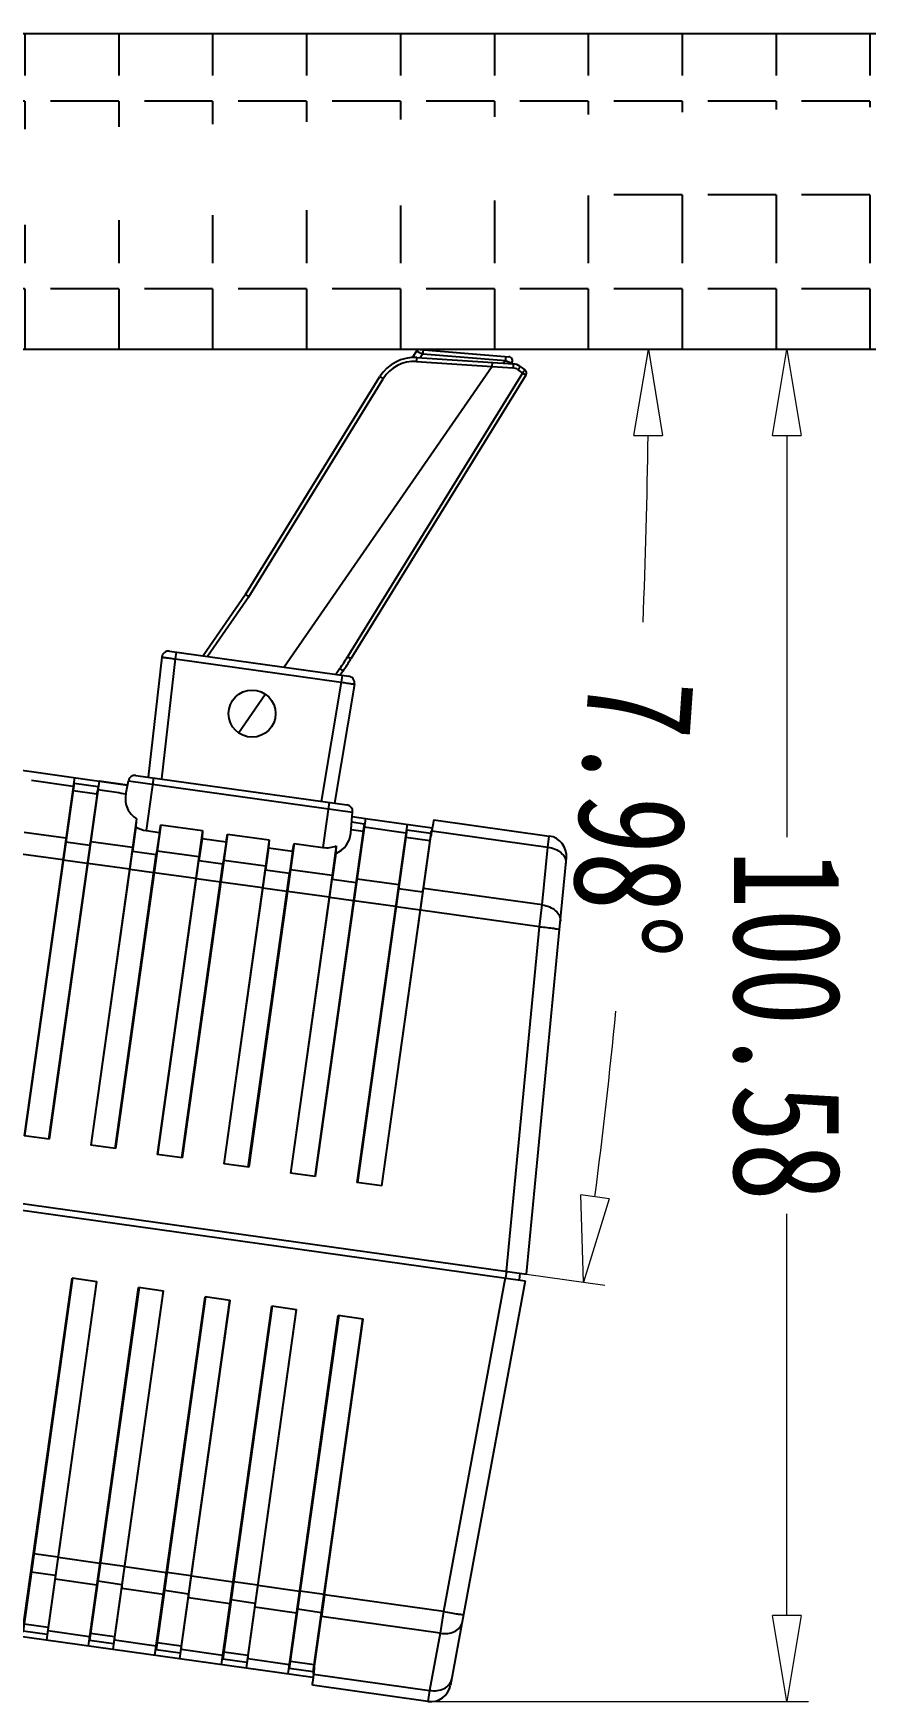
# Model space of a CAD drawing. Header units: millimetres. Extents: x 14343 to 15285, y -9166 to -7819.
# Drawn here: x 14535.6 to 14597.6, y -8661.2 to -8537.1 of the extents above; entities that cross this region are included whole.
import ezdxf

# ---------------------------------------------------------------- set-up
doc = ezdxf.new("R2010")
doc.units = ezdxf.units.MM
doc.layers.add('dim', color=3, linetype='Continuous', lineweight=9)
doc.styles.add('FFS', font='simfang0.ttf', dxfattribs={"width": 0.8})
doc.dimstyles.new('YanXiu', dxfattribs={"dimtxt": 2.5, "dimasz": 2.2, "dimexe": 1, "dimexo": 0, "dimgap": 0.66, "dimtad": 0, "dimzin": 9, "dimdsep": 46, "dimtxsty": 'FFS', "dimblk": 'CLOSEDBLANK', "dimcen": 0, "dimclrd": 256, "dimclre": 131, "dimclrt": 42, "dimazin": 0, "dimtfac": 1, "dimtofl": 0, "dimtmove": 0, "dimatfit": 3, "dimldrblk": 'CLOSEDBLANK', "dimfxl": 1, "dimlwd": 5, "dimlwe": 5, "dimarcsym": 0})

# ---------------------------------------------------------------- blocks, each defined once
blk = doc.blocks.new('_ClosedBlank')
at = {"color": 0, "linetype": 'ByBlock', "lineweight": -2}
for p, q in [((-1, 0.1666666666666667), (0, 0)), ((-1, 0.1666666666666667), (-1, -0.1666666666666667)), ((0, 0), (-1, -0.1666666666666667))]:
    blk.add_line(p, q, dxfattribs=at)
blk = doc.blocks.new('*D127')
at = {"layer": 'Defpoints', "color": 0}
for p in [(222.2473896429074, 161.7386853075277), (248.755431258558, 161.7386853075277), (237.8196693389564, 61.15559137630589)]:
    blk.add_point(p, dxfattribs=at)
at = {"layer": 'dim', "color": 131, "lineweight": 5}
for p, q in [((248.755431258558, 161.7386853075277), (220.6481896429074, 161.7386853075277)), ((237.8196693389564, 61.15559137630589), (220.6481896429073, 61.15559137630589))]:
    blk.add_line(p, q, dxfattribs=at)
at = {"layer": 'dim', "lineweight": 5}
for p, q in [((222.2473896429074, 155.3386853075277), (222.2473896429074, 125.4657978013763)), ((222.2473896429074, 67.5555913763059), (222.2473896429074, 97.42847888245736))]:
    blk.add_line(p, q, dxfattribs=at)
at = {"layer": 'dim', "lineweight": 5, "xscale": 6.4, "yscale": 6.4, "zscale": 6.4}
for p, rotation in [((222.2473896429074, 161.7386853075277), 90), ((222.2473896429073, 61.15559137630589), 270)]:
    blk.add_blockref('_ClosedBlank', p, dxfattribs=dict(at, rotation=rotation))
at = {"layer": 'dim', "color": 42, "insert": (222.2473896429073, 111.4471383419168), "char_height": 8, "attachment_point": 5, "rotation": 90, "style": 'FFS'}
blk.add_mtext('100.58', dxfattribs=at)
blk = doc.blocks.new('*D125')
at = {"layer": 'Defpoints', "color": 0}
for p in [(241.6241978880189, 129.9352850218474), (234.6919516254111, 107.4887693115578), (449.5903830135558, 100.7793963485256), (5.525407547678696, 61.15559137630589), (456.6476916886585, 61.15559137630589)]:
    blk.add_point(p, dxfattribs=at)
at = {"layer": 'dim', "color": 131, "lineweight": 5}
blk.add_line((241.6241978880189, 129.9352850218474), (235.7948376676501, 130.7525341218355), dxfattribs=at)
at = {"layer": 'dim', "lineweight": 5}
for start, end in [(172.7532680056997, 174.3465026291055), (177.67291063007, 179.2661452534759)]:
    blk.add_arc((732.2232210162234, 61.1555913763059), 499.6840275606302, start, end, dxfattribs=at)
at = {"layer": 'dim', "lineweight": 5, "xscale": 6.4, "yscale": 6.4, "zscale": 6.4}
for p, rotation in [((237.3785496831394, 130.5305050877098), 82.3863406324376), ((232.5391934555932, 61.15559137630593), 269.6330726267379)]:
    blk.add_blockref('_ClosedBlank', p, dxfattribs=dict(at, rotation=rotation))
at = {"layer": 'dim', "color": 42, "insert": (233.7505007055506, 95.9273400422913), "char_height": 8, "attachment_point": 5, "rotation": 86.0097066295878, "style": 'FFS'}
blk.add_mtext('7.98°', dxfattribs=at)
blk = doc.blocks.new('u9')
h = blk.add_hatch()
h.set_pattern_fill('ANGLE', style=0)
h.set_pattern_definition([(0, (-14912.19285506293, 8458.280552477207), (0, 6.985), [5.08, -1.905]), (90, (-14912.19285506293, 8458.280552477207), (-6.985, 4.276937690724653e-16), [5.08, -1.905])])
edge = h.paths.add_edge_path()
edge.add_line((5.525407547675059, 67.75873201770446), (456.647691688655, 67.75873201770446))
edge.add_line((456.6485919315819, 44.25383608333868), (5.525407547669602, 44.25383608333868))
edge.add_arc((466.8265104278162, 50.13006006693286), 11.75244796718289, 149.9999999999897, 210.0000000000103)
edge.add_arc((446.4706734353476, 61.8825080341212), 11.75244796718289, 329.9999999999897, 390.0000000000103)
edge.add_arc((-4.652510948564668, 61.88250803411938), 11.75244796718289, 329.9999999999897, 390.0000000000103)
edge.add_arc((15.70332604390387, 50.13006006693104), 11.75244796718289, 149.9999999999897, 210.0000000000103)
h.paths.add_polyline_path([(451.0527773703434, 89.99070179118826), (451.0527773703434, 110.1463774668646), (463.0527773703434, 110.1463774668646), (463.0527773703434, 89.99070179118826)], flags=9)
at = {"color": 7, "linetype": 'Continuous'}
for p, q in [((248.8300419920943, 167.5049816142455), (248.9636876062232, 168.3272986998236)), ((248.9636876062232, 168.3272986998236), (257.5374333439631, 167.1252995570685)), ((246.3077080106086, 161.8562563391752), (247.2804563629306, 167.1146794939814)), ((248.0443443658423, 163.257705758544), (248.8300419920943, 167.5049816142455)), ((257.4666993886731, 166.2941625505009), (248.8300419920943, 167.5049816142455)), ((257.48523712928, 166.1228376767867), (257.4940834375502, 166.2927367169723)), ((442.5663019404983, 140.579247895741), (257.5061156151551, 166.5238224288987)), ((257.5374333439631, 167.1252995570685), (257.5307806565233, 166.9975304143154)), ((257.4852371292818, 166.1228376767867), (253.8060416538374, 139.8794857442808)), ((255.5886089549149, 139.6295781270783), (259.2678044303593, 165.8729300595878)), ((259.3579959965737, 166.2641974412873), (255.6232325097681, 139.6247240662597)), ((257.4136281687988, 165.8652124306864), (256.8745133016218, 162.0197572800316)), ((257.4081445062875, 165.5729433180641), (257.4136281687952, 165.8652124306864)), ((259.1907118073632, 165.3230357008651), (257.4081445062875, 165.5729433180641)), ((257.48523712928, 166.1228376767867), (259.2678044303557, 165.8729300595878)), ((262.4576914514782, 165.8296346033458), (258.7229939353074, 139.1901519795429)), ((258.7576174901606, 139.1852979187242), (262.436812965605, 165.4286498512338)), ((259.2654848489783, 165.6043242108026), (259.1907118073632, 165.3230357008651)), ((259.2654848489783, 165.6043242108026), (262.3651803038829, 165.1697613728575)), ((260.5401847912381, 138.9353903015253), (264.2193802666789, 165.1787422340312)), ((264.3095718328968, 165.5700096157307), (260.5748083460912, 138.9305362407067)), ((262.3597203426089, 164.8787554925111), (262.3651803038829, 165.1697613728575)), ((262.4368129656013, 165.4286498512338), (264.2193802666789, 165.1787422340312)), ((267.4092672877996, 165.1354467777892), (263.6745697716306, 138.4959641539863)), ((264.1422876436864, 164.6288478753122), (262.3597203426089, 164.8787554925111)), ((263.7091933264837, 138.4911100931677), (267.3883888019263, 164.7344620256772)), ((264.2170606853015, 164.910136385246), (264.1422876436864, 164.6288478753122)), ((264.2170606853015, 164.910136385246), (267.3167561402042, 164.4755735473009)), ((265.4917606275594, 138.2412024759687), (269.170956103002, 164.4845544084783)), ((269.2611476692182, 164.8758217901777), (265.5263841824108, 138.2363484151501)), ((267.311296178932, 164.1845676669545), (267.3167561402042, 164.4755735473009)), ((269.0938634800095, 163.9346600497556), (267.311296178932, 164.1845676669545)), ((267.3883888019245, 164.7344620256772), (269.170956103002, 164.4845544084783)), ((272.3608431241209, 164.4412589522326), (268.6261456079537, 137.8017763284333)), ((268.6607691628069, 137.7969222676147), (272.3399646382477, 164.0402742001206)), ((269.1686365216228, 164.2159485596894), (269.0938634800095, 163.9346600497556)), ((269.1686365216228, 164.2159485596894), (272.2683319765256, 163.7813857217479)), ((274.2127235055395, 164.1816339646211), (270.4779600187339, 137.5421605895972)), ((272.3399646382477, 164.0402742001206), (274.1225319393216, 163.7903665829217)), ((247.791766920529, 161.6481982054174), (248.0443443658423, 163.257705758544)), ((248.0443443658423, 163.257705758544), (256.8745133016218, 162.0197572800316)), ((270.4433364638808, 137.5470146504122), (274.1225319393252, 163.7903665829217)), ((272.2628720152552, 163.490379841398), (272.2683319765256, 163.7813857217479)), ((274.0454393163291, 163.240472224199), (272.2628720152552, 163.490379841398)), ((277.3124189604441, 163.7470711266797), (273.5777214442769, 137.1075885028768)), ((273.6123449991264, 137.1027344420581), (277.2915404745709, 163.3460863745677)), ((274.1202123579442, 163.5217607341365), (274.0454393163291, 163.240472224199)), ((274.1202123579442, 163.5217607341365), (277.2199078128488, 163.0871978961914)), ((275.3949123002039, 136.8528268248592), (279.0741077756484, 163.0961787573651)), ((279.1642993418627, 163.4874461390646), (275.4295358550571, 136.8479727640406)), ((277.2144478515766, 162.796192015845), (277.2199078128488, 163.0871978961914)), ((278.9970151526559, 162.5462843986461), (277.2144478515784, 162.796192015845)), ((277.291540474569, 163.3460863745677), (279.0741077756447, 163.0961787573651)), ((241.7152357176074, 137.0305523573697), (246.3077080106086, 161.8562563391752)), ((243.1992946275259, 136.822494223612), (247.791766920529, 161.6481982054174)), ((247.791766920529, 161.6481982054174), (256.6485321423042, 160.4065210517183)), ((256.6485319896001, 160.4065210731278), (256.8745132008098, 162.0197572941652)), ((256.8688026396976, 161.7258690021154), (256.8742863022035, 162.018138114734)), ((256.8688026396976, 161.7258690021154), (258.6513699407715, 161.4759613849164)), ((258.7261429824011, 161.7572498949485), (258.6513699407715, 161.4759613849164)), ((258.7261429824011, 161.7572498949485), (261.8258384373057, 161.322687057007)), ((261.8203784760171, 161.0316811765588), (261.8258384373057, 161.322687057007)), ((256.6485321423042, 160.4065210517183), (253.7714180989879, 139.8843398050994)), ((256.6803321515417, 160.3815269081642), (256.6481286949056, 160.4036432997273)), ((256.6803321515417, 160.3815269081642), (258.4628994526192, 160.1316192909653)), ((258.4999431056876, 160.1440275608911), (258.4628994526192, 160.1316192909653)), ((258.4999595983954, 160.14402524869), (261.5996880386174, 159.7094577863572)), ((261.8203784760171, 161.0316811765588), (263.6029457770946, 160.7817735593599)), ((263.6777188187243, 161.0630620693955), (263.6029457770946, 160.7817735593599)), ((263.6777188187243, 161.0630620693955), (266.7774142736271, 160.6284992314504)), ((266.7719543123403, 160.3374933510058), (266.7774142736271, 160.6284992314504)), ((266.7719543123403, 160.3374933510058), (268.5545216134178, 160.0875857338033)), ((268.6292946550457, 160.3688742438389), (268.5545216134178, 160.0875857338033)), ((268.6292946550457, 160.3688742438389), (271.7289901099484, 159.9343114058938)), ((261.6319079878649, 159.6873390826113), (261.599704531227, 159.7094554741707)), ((261.6319079878649, 159.6873390826113), (263.4144752889424, 159.4374314654124)), ((263.451518942009, 159.4498397353345), (263.4144752889424, 159.4374314654124)), ((263.4515354347186, 159.4498374231334), (266.5512638749406, 159.0152699608043)), ((266.5834838241881, 158.9931512570547), (266.5512803675501, 159.0152676486177)), ((266.5834838241881, 158.9931512570547), (268.3660511252619, 158.7432436398558)), ((271.7235301486635, 159.6433055254493), (271.7289901099484, 159.9343114058938)), ((271.7235301486635, 159.6433055254493), (273.5060974497392, 159.3933979082503)), ((273.580870491367, 159.6746864182824), (273.5060974497392, 159.3933979082503)), ((273.580870491367, 159.6746864182824), (276.6805659462716, 159.2401235803409)), ((276.6751059849867, 158.9491176998927), (276.6805659462716, 159.2401235803409)), ((276.6751059849867, 158.9491176998927), (278.4576732860605, 158.6992100826938)), ((268.4030947783303, 158.755651909778), (268.3660511252619, 158.7432436398558)), ((268.40311127104, 158.7556495975805), (271.5028397112637, 158.3210821352477)), ((271.5350596605094, 158.2989634315018), (271.5028562038733, 158.3210798230612)), ((271.5350596605094, 158.2989634315018), (273.3176269615851, 158.0490558142992)), ((273.3546706146535, 158.061464084225), (273.3176269615851, 158.0490558142992)), ((273.3546871073613, 158.0614617720239), (276.4544155475851, 157.6268943096911)), ((276.4866354968308, 157.6047756059452), (276.4544320401965, 157.6268919975046)), ((276.4866354968308, 157.6047756059452), (278.2692027979083, 157.3548679887463)), ((278.3062464509767, 157.3672762586684), (278.2692027979083, 157.3548679887463)), ((253.7714180989879, 139.8843398050994), (255.6232325097681, 139.6247240662597)), ((258.7229939353074, 139.1901519795429), (260.5748083460912, 138.9305362407067)), ((263.6745697716306, 138.4959641539863), (265.5263841824108, 138.2363484151501)), ((268.6261456079537, 137.8017763284333), (270.4779600187339, 137.5421605895972)), ((241.6241978880153, 136.538425663246), (239.1651042728608, 110.9087421732875)), ((449.5903830135521, 107.3825369899241), (241.6241978880153, 136.538425663246)), ((449.6381827491714, 107.8807254630483), (241.7152357176074, 137.0305523573697)), ((242.1193554716465, 136.4690068806885), (242.1628241448907, 136.9678025485518)), ((243.1082567980357, 136.3303675294737), (243.1776755805895, 136.825525113105)), ((273.5777214442769, 137.1075885028768), (275.4295358550571, 136.8479727640406)), ((243.1082567980357, 136.3303675294737), (240.6491631827794, 110.7006840395297)), ((248.7384705272834, 103.7329821391286), (252.4176660027279, 129.9763340716345)), ((252.3830424478747, 129.9811881324531), (248.7404655251212, 104.0003669379366)), ((250.5001593424877, 103.082089769814), (254.2348568586567, 129.721572393617)), ((250.5210378283609, 103.483074521926), (254.2002333038054, 129.7264264544356)), ((252.3830424478747, 129.9811881324531), (254.2348568586567, 129.721572393617)), ((253.5998547973923, 102.6475269318726), (257.3346182841979, 129.2870003068965)), ((253.6900463636066, 103.038794313572), (257.369241839051, 129.2821462460815)), ((257.3346182841979, 129.2870003068965), (259.1864326949781, 129.0273845680604)), ((256.0835881929834, 106.8948494905999), (259.1864326949781, 129.0273845680604)), ((259.1518091401249, 129.032238628879), (256.0890481542538, 107.1858553709462)), ((259.1832836478879, 106.4602866526548), (262.286194120521, 128.5928124813436)), ((262.3208176753724, 128.587958420525), (259.2580566894994, 106.7415751625922)), ((261.0351640293065, 106.2006616650433), (264.1380085313012, 128.3331967425074)), ((264.1033849764481, 128.338050803326), (261.0406239905769, 106.4916675453896)), ((262.286194120521, 128.5928124813436), (264.1380085313012, 128.3331967425074)), ((264.1348594842093, 105.7660988270982), (267.2377699568424, 127.898624655787)), ((267.2723935116937, 127.8937705949684), (264.2096325258226, 106.0473873370356)), ((267.2377699568424, 127.898624655787), (269.0895843676244, 127.6390089169508)), ((265.9867398656261, 105.5064738394867), (269.0895843676244, 127.6390089169508)), ((269.0549608127712, 127.6438629777695), (265.9921998269001, 105.7974797198367)), ((269.0864353205307, 105.0719110015452), (272.1893457931637, 127.2044368302304)), ((272.2239693480169, 127.1995827694154), (269.1612083621458, 105.353199511479)), ((270.9383157019493, 104.8122860139338), (274.0411602039458, 126.9448210913943)), ((274.0065366490944, 126.9496751522129), (270.9437756632233, 105.1032918942801)), ((272.1893457931637, 127.2044368302304), (274.0411602039458, 126.9448210913943)), ((273.4061581426813, 99.87077562964987), (277.1409216294869, 126.5102490046775)), ((273.4963497088957, 100.2620430113493), (277.1755451843401, 126.5053949438588)), ((275.2580385240999, 99.61115064203841), (278.9927360402671, 126.2506332658413)), ((275.2789170099732, 100.0121353941504), (278.9581124854158, 126.2554873266599)), ((277.1409216294869, 126.5102490046775), (278.9927360402671, 126.2506332658413)), ((239.1651042728608, 110.9087421732875), (238.6543592974431, 105.5855483008963)), ((240.6491631827794, 110.7006840395297), (240.4494114565005, 109.0837705670019)), ((240.6491631827794, 110.7006840395297), (249.5059284045565, 109.4590068858342)), ((249.5433755050235, 109.4742929077474), (249.5063318519442, 109.4618846377271)), ((249.5433755050235, 109.4742929077474), (251.325942806101, 109.2243852905485)), ((251.3581462627244, 109.2022688988909), (251.325942806101, 109.2243852905485)), ((251.3581627554322, 109.2022665866898), (254.4578911956542, 108.767699124357)), ((240.4494114565005, 109.0837705670019), (240.036878128838, 104.7841788181249)), ((240.4494114565005, 109.0837705670019), (249.27958039228, 107.8458220884895)), ((249.3549050168567, 108.1299508137017), (249.2798073916983, 107.8474412537907)), ((249.3549050168567, 108.1299508137017), (251.1374723179324, 107.8800431965028)), ((254.4949513413467, 108.7801050821945), (254.4579076882637, 108.7676968121705)), ((254.4949513413467, 108.7801050821945), (256.2775186424205, 108.5301974649919)), ((256.3097220990476, 108.5080810733343), (256.2775186424205, 108.5301974649919)), ((256.3097385917554, 108.5080787611332), (259.4094670319773, 108.0735112988004)), ((259.446527177668, 108.0859172566379), (259.4094835245869, 108.0735089866139)), ((259.446527177668, 108.0859172566379), (261.2290944787437, 107.836009639439)), ((251.1320123566602, 107.5890373161528), (251.1374723179324, 107.8800431965028)), ((251.1320123566602, 107.5890373161528), (254.2317078115648, 107.1544744782113)), ((254.3064808531799, 107.4357629881451), (254.2317078115648, 107.1544744782113)), ((254.3064808531799, 107.4357629881451), (256.0890481542538, 107.1858553709462)), ((255.7740122890336, 104.6866739665165), (256.0835881929834, 106.8948494905999)), ((255.8181272707461, 105.2534024368142), (256.0890481542538, 107.1858553709462)), ((256.0835881929834, 106.8948494905999), (256.0890481542538, 107.1858553709462)), ((256.0835881929834, 106.8948494905999), (259.1832836478879, 106.4602866526548)), ((259.0247748248512, 105.0775977755948), (259.2580566894994, 106.7415751625922)), ((259.2580566894994, 106.7415751625922), (259.1832836478879, 106.4602866526548)), ((259.2580566894994, 106.7415751625922), (261.0406239905769, 106.4916675453896)), ((261.2612979353671, 107.8138932477777), (261.2290944787437, 107.836009639439)), ((261.2613144280785, 107.8138909355766), (264.3610428683005, 107.3793234732475)), ((264.3981030139894, 107.3917294310813), (264.3610593609101, 107.3793211610609)), ((264.3981030139894, 107.3917294310813), (266.1806703150669, 107.1418218138824)), ((266.2128737716903, 107.1197054222248), (266.1806703150669, 107.1418218138824)), ((266.2128902643981, 107.1197031100237), (269.3126187046237, 106.6851356476909)), ((258.909177984051, 104.5051169828839), (259.1832836478879, 106.4602866526548)), ((260.7610583654696, 104.2454919952725), (261.0351640293065, 106.2006616650433)), ((260.8073421259269, 104.8276901583959), (261.0406239905769, 106.4916675453896)), ((261.0351640293065, 106.2006616650433), (261.0406239905769, 106.4916675453896)), ((261.0351640293065, 106.2006616650433), (264.1348594842093, 105.7660988270982)), ((263.8607538203742, 103.8109291573273), (264.1348594842093, 105.7660988270982)), ((263.9763506611725, 104.3834099500382), (264.2096325258226, 106.0473873370356)), ((264.2096325258226, 106.0473873370356), (264.1348594842093, 105.7660988270982)), ((264.2096325258226, 106.0473873370356), (265.9921998269001, 105.7974797198367)), ((265.7126342017928, 103.5513041697159), (265.9867398656261, 105.5064738394867)), ((265.7589179622501, 104.1335023328393), (265.9921998269001, 105.7974797198367)), ((265.9867398656261, 105.5064738394867), (265.9921998269001, 105.7974797198367)), ((265.9867398656261, 105.5064738394867), (269.0864353205307, 105.0719110015452)), ((269.3496788503126, 106.6975416055284), (269.3126351972332, 106.6851333355044)), ((269.3496788503126, 106.6975416055284), (271.1322461513901, 106.4476339883258)), ((271.1644496080135, 106.4255175966682), (271.1322461513901, 106.4476339883258)), ((271.1644661007213, 106.4255152844671), (274.2641945409432, 105.990947822138)), ((274.3012546866357, 106.0033537799718), (274.2642110335546, 105.9909455099478)), ((274.3012546866357, 106.0033537799718), (276.0838219877114, 105.7534461627729)), ((276.1160254443366, 105.7313297711116), (276.0838219877114, 105.7534461627729)), ((276.1160419370444, 105.7313274589105), (279.2157703772664, 105.2967599965814)), ((240.036878128838, 104.7841788181249), (239.9392458740058, 103.9568128276333)), ((248.6735355254186, 103.5733597543804), (240.036878128838, 104.7841788181249)), ((248.8155631502759, 104.2828764978476), (248.7404655251212, 104.0003669379366)), ((250.5981304513534, 104.0329688806487), (248.8155631502759, 104.2828764978476)), ((256.2963237538152, 101.4616709305446), (256.7651411562401, 104.8057009409204)), ((258.909177984051, 104.5051169828839), (256.7651411562401, 104.8057009409204)), ((259.0247748248512, 105.0775977755948), (258.909177984051, 104.5051169828839)), ((260.8073421259269, 104.8276901583959), (259.0247748248512, 105.0775977755948)), ((260.7610583654696, 104.2454919952725), (260.8073421259269, 104.8276901583959)), ((263.8607538203742, 103.8109291573273), (260.7610583654696, 104.2454919952725)), ((263.9763506611725, 104.3834099500382), (263.8607538203742, 103.8109291573273)), ((265.7589179622501, 104.1335023328393), (263.9763506611725, 104.3834099500382)), ((268.8123296566955, 103.1167413317744), (269.0864353205307, 105.0719110015452)), ((268.9279264974957, 103.6892221244852), (269.1612083621458, 105.353199511479)), ((269.1612083621458, 105.353199511479), (269.0864353205307, 105.0719110015452)), ((269.1612083621458, 105.353199511479), (270.9437756632233, 105.1032918942801)), ((270.6381819593971, 102.6714605304333), (270.9383157019493, 104.8122860139338)), ((270.687113376227, 103.272544175019), (270.9437756632233, 105.1032918942801)), ((270.9383157019493, 104.8122860139338), (270.9437756632233, 105.1032918942801)), ((270.9383157019493, 104.8122860139338), (274.0380111568538, 104.3777231759886)), ((274.1127841984689, 104.6590116859261), (274.0380111568538, 104.3777231759886)), ((274.1127841984689, 104.6590116859261), (275.8953514995428, 104.4091040687235)), ((275.8898915382724, 104.1180981883772), (275.8953514995428, 104.4091040687235)), ((248.5129916117457, 102.7548136848782), (239.9392458740058, 103.9568128276333)), ((253.5998547973923, 102.6475269318726), (248.6482789610691, 103.3417147574255)), ((248.7384705272834, 103.7329821391286), (248.700255955684, 103.56720039231)), ((250.5210378283609, 103.483074521926), (248.7384705272834, 103.7329821391286)), ((250.5926704900685, 103.7419630002041), (250.5981304513534, 104.0329688806487)), ((250.5926704900685, 103.7419630002041), (253.6923659449712, 103.307400162259)), ((254.6180812684634, 102.9086881506155), (253.6900463636066, 103.038794313572)), ((254.6180812684634, 102.9086881506155), (253.6900463636066, 103.038794313572)), ((253.7671389865991, 103.5886886722947), (253.6923659449712, 103.307400162259)), ((254.6663551492693, 103.4626227625085), (253.7671389865991, 103.5886886722947)), ((254.6909292287983, 103.7446061655355), (254.5549501513833, 102.1842692673818)), ((265.7126342017928, 103.5513041697159), (265.7589179622501, 104.1335023328393)), ((268.8123296566955, 103.1167413317744), (265.7126342017928, 103.5513041697159)), ((268.9279264974957, 103.6892221244852), (268.8123296566955, 103.1167413317744)), ((269.9182416647618, 103.5503845593739), (268.9279264974957, 103.6892221244852)), ((269.3684839617054, 99.62901507107745), (269.9182416647618, 103.5503845593739)), ((275.8898915382724, 104.1180981883772), (278.989586993177, 103.6835353504321)), ((248.5129916117457, 102.7548136848782), (248.5417301087964, 102.8794865001837)), ((254.5833063298869, 102.5096516163248), (253.5998547973923, 102.6475269318726)), ((271.2414289325188, 99.84490281028775), (254.5549501513833, 102.1842692673818)), ((254.4182035531139, 92.6501751777796), (255.8989758904227, 101.5173772467533)), ((270.6811642610319, 99.44498341877988), (254.9836434545887, 101.6457025828277)), ((255.4081793640289, 92.51138518884545), (256.8889517014377, 101.3785872578046)), ((271.4341811909017, 100.8383241619886), (271.2414289325188, 99.84490281028775)), ((273.5734423318881, 100.811937370072), (273.4986692902621, 100.5306488600363)), ((275.3560096329657, 100.5620297528731), (273.5734423318881, 100.811937370072)), ((275.3505496716789, 100.2710238724248), (275.3560096329657, 100.5620297528731)), ((267.7610873756621, 90.77956513088066), (268.7758379657862, 99.71210127410086)), ((268.7511623342562, 90.64076124190251), (269.765831825096, 99.57330875486878)), ((271.3036414898106, 100.1655386529164), (273.4061581426813, 99.87077562964987)), ((411.0531027576726, 80.57331632877685), (271.3036414898106, 100.1655386529164)), ((275.2789170099732, 100.0121353941504), (273.4963497088957, 100.2620430113493)), ((275.3505496716789, 100.2710238724248), (278.4502451265816, 99.83646103448336)), ((261.0383362351076, 93.41194124878166), (263.0298394816218, 96.29012032919854)), ((268.18493847432, 90.20203693832809), (254.8419555040909, 92.0726608852674)), ((255.2653150657807, 91.65910013890243), (255.4887300911632, 91.98198610635882)), ((255.3369434095985, 92.00326589079486), (255.4081793658115, 92.51138518859443)), ((267.7610873756621, 90.77956513088066), (255.4081793640289, 92.51138518884545)), ((255.5055575211791, 91.49286722145916), (255.812579192776, 91.93658397356194)), ((241.6648234645163, 69.6735194760222), (254.6922692131793, 90.78274636768401)), ((241.9136623146132, 69.52043288504137), (254.9411087176104, 90.62966083692663)), ((244.1699630360035, 69.03327204537709), (259.6456595896034, 91.39920398912727)), ((254.6922698675135, 90.78274742790381), (254.9411087176104, 90.62966083692663)), ((255.2653143381376, 91.65909908734102), (255.5055575211791, 91.49286722145916)), ((262.2881042350546, 86.1533893440137), (265.3632146925502, 90.5976294448592)), ((267.6899505688107, 90.27143193280062), (267.7611865232411, 90.77955123085121)), ((262.5328173621729, 85.9936175728144), (265.6870637940647, 90.5522273120805)), ((262.2881042350546, 86.1533893440137), (252.2813415797573, 69.93877387624161)), ((262.5328173621729, 85.9936175728144), (252.5302580037769, 69.78581298345307)), ((262.5328173621729, 85.9936175728144), (262.2881042350546, 86.1533893440137)), ((241.6648234645163, 69.6735194760222), (241.9136623146132, 69.52043288504137)), ((242.261717483465, 69.26587606525209), (241.9136623146132, 69.52043288504137)), ((252.530180429856, 69.78568728526443), (252.2813415797573, 69.93877387624161)), ((242.0910756998946, 69.01925953958926), (241.7430205311284, 69.27381635926577)), ((249.7846305623771, 68.36742504053836), (242.6172137295489, 68.82848249133895)), ((244.1699630360035, 69.03327204537709), (242.6300141042393, 69.13233213152489)), ((242.7162815309584, 68.77442097728635), (242.749013025621, 68.82000425589649)), ((249.5396588726762, 67.7597324899507), (242.9354856451882, 68.30044164252831)), ((243.1954243585315, 68.58471271679446), (243.3372085047176, 68.78216748507111)), ((249.3392744857101, 68.08169199326221), (243.1954243585315, 68.58471271679446)), ((244.1670185007806, 69.025355463913), (244.148019887356, 68.73001053116604)), ((249.8103466989796, 68.66233785603981), (244.1670185007806, 69.025355463913)), ((249.3392744857101, 68.08169199326221), (249.5401752827693, 68.38315008213613)), ((249.8137817389834, 67.89236326522587), (250.1350590795682, 68.37445209562065))]:
    blk.add_line(p, q, dxfattribs=at)
at = {"color": 7}
for p, q in [((5.525407547675059, 67.75873201770446), (456.647691688655, 67.75873201770446)), ((456.6485919315819, 44.25383608333868), (5.525407547669602, 44.25383608333868))]:
    blk.add_line(p, q, dxfattribs=at)
at = {"color": 7, "linetype": 'Continuous'}
blk.add_circle((262.034087858372, 94.85103078903921), 1.75, dxfattribs=at)
for centre, radius, start, end in [((248.7554312585544, 166.8418259489263), 1.5, 82.01941325915926, 169.5194132592173), ((244.0254539420257, 167.7394026481816), 13.5187202833, 352.0310367244559, 353.8629762891567), ((227.9436465409326, 169.4921927945252), 29.6957580623, 353.8176462179577, 354.3924714408224), ((241.5874734733206, 168.1575406888296), 15.9868097226, 354.3748270497454, 355.2255886923513), ((240.1475022216709, 105.4422855785306), 1.5, 174.5194132591986, 262.0194132591593), ((232.8940786813055, 106.148381202609), 15.9868097225, 348.8132378259738, 349.6639994685362), ((219.4092345019253, 108.6170421899187), 29.6957580625, 349.6463550775815, 350.2211803003277), ((235.3530528257852, 105.8799890582923), 13.5187202833, 350.1758502291788, 352.0077897938402), ((255.0530622371425, 102.1408601664589), 0.5, 175.0194132591559, 262.0194132591593), ((270.7505830435857, 99.94014100241111), 0.5, 262.0194132594762, 349.0194129508663), ((254.9113742866448, 92.56781846890226), 0.5, 170.5194132591523, 262.0194132591593), ((271.7120519408872, 80.27908053606006), 20, 145.3194095959037, 148.3194168283676), ((271.7055884429265, 80.28355262137848), 19.6999932911, 145.3194127482057, 148.3194137700168), ((268.2543519592818, 90.69719526465633), 0.5, 262.0200262526831, 353.5193972136526), ((241.9201201956148, 69.51596447264092), 0.3, 148.3194141199029, 233.8194125521385), ((249.9772131188747, 71.36123731906991), 3, 266.3194132592106, 328.3222342786626), ((249.9836709866122, 71.35676893236086), 2.7000000248, 266.3194135750243, 328.3194129432424), ((242.6814079150772, 69.82641991747732), 1, 233.8194132592001, 266.3194132592106), ((242.674930851279, 69.83083542620807), 0.6999459742, 233.8181242385447, 266.320702279764), ((242.959965890559, 68.59944117018313), 0.3, 144.3194132591593, 265.3194132591451), ((249.5641391180598, 68.05873201770373), 0.3, 265.3194132591451, 326.3194132591562)]:
    blk.add_arc(centre, radius, start, end, dxfattribs=at)
for centre, major_axis, ratio, start_param, end_param in [((256.5920123970627, 103.570789942838), (1.890717592327515, -0.2650697833463508), 0.9584987643999999, 2.1220755991, 3.1917832578), ((257.8854060313261, 133.5699038751736), (4.216530803522123, 55.0812672712065), 0.0021120749, -2.1226153695, -2.1105762066), ((256.5149388408554, 103.0210315856821), (1.861942259617499, -0.2610356159814756), 0.9584987643999999, 1.5707963268, 2.1097741608), ((269.6641726049547, 101.7381340833708), (1.890717592327515, -0.2650697833463508), 0.9584987643999999, 1.1384284732, 1.5707963268), ((279.7643391114652, 223.3312390034371), (10.05741535074375, 131.3817469387976), 0.0021120749, -2.7346285536, -2.7232166807), ((250.8385702815194, 68.60024845417865), (6.67155230203922, -0.4250988660398671), 0.04487195309999999, 3.1146003831, 3.1415654502)]:
    blk.add_ellipse(centre, major_axis=major_axis, ratio=ratio, start_param=start_param, end_param=end_param, dxfattribs=at)
for points, start_tangent, end_tangent in [([(248.8300419920943, 167.5049816142455), (248.2632793821667, 167.5162829472247), (247.7574189029037, 167.3689741852322), (247.3864512782984, 167.0846080060837), (247.2046302160397, 166.7047831774216)], (-0.9872013721309686, 0.1594786846657974), (-0.1819023634271055, -0.9833165971240562)), ([(257.5307806565233, 166.9975304143154), (257.5188110599684, 166.8269138423966)], (-0.05199759246379385, -0.9986472101688211), (-0.08246342610005801, -0.9965940915718097)), ([(248.0443443658423, 163.257705758544), (247.4775920056836, 163.2690084607311), (246.9717334220677, 163.1217043969518), (246.6007597131447, 162.8373394891496), (246.418932589806, 162.4575073218184)], (-0.987201345776983, 0.1594788478015625), (-0.1819023633874968, -0.9833165971313833)), ([(247.791766920529, 161.6481982054174), (247.2272540812537, 161.7475296172015), (246.7471093136101, 161.8219317511648), (246.4242536274887, 161.8601056718471), (246.3077080106086, 161.8562563391752)], (-0.9833317994374476, 0.1818201644898371), (-0.1819023634074881, -0.9833165971276853)), ([(240.6491631827794, 110.7006840395297), (240.0790985581407, 110.7604150935367), (239.5970046689963, 110.8209143289387), (239.2760983413446, 110.8729928384491), (239.1651042728608, 110.9087421732875)], (-0.9954206288860309, 0.0955916920455907), (0.0955084816184307, 0.9954286161945226)), ([(240.4494114565005, 109.0837705670019), (239.901400301751, 109.2287525076281), (239.4555499857179, 109.5094817178542), (239.17707429652, 109.8848964006938), (239.1067054127143, 110.3000852713485)], (-0.9929974505641288, 0.118135782780412), (0.0955084816386682, 0.9954286161925807)), ([(240.036878128838, 104.7841788181249), (239.4888574959677, 104.9291648936123), (239.0430066493263, 105.2098991423045), (238.7645371594572, 105.5853133741803), (238.6941720850373, 106.0004935223697)], (-0.9929974310420885, 0.118135946873984), (0.09550848159857162, 0.995428616196428)), ([(248.5417301087964, 102.8794865001837), (248.5771391114013, 103.0468169767591)], (0.2246209000593255, 0.974446227996465), (0.194764998638071, 0.9808499351610889)), ([(271.4341670879749, 100.8382235671634), (271.4498305489633, 101.4020137295993), (271.300894270471, 101.9080438439778), (271.021328864279, 102.3372197198332), (270.6381819593971, 102.6714605304333)], (0.1904763843263846, 0.9816917780107705), (-0.8349135935013967, 0.5503810419941666)), ([(271.4341670879749, 100.8382235671634), (272.1204581385191, 100.7238676320412), (272.8095637135502, 100.627258246157), (273.4986692902621, 100.5306488600363)], (0.9903151672644588, -0.1388375651110586), (0.9903151672644588, -0.1388375651110586)), ([(255.4081793640289, 92.51138518884545), (255.1882658433697, 92.54482283519974), (254.979305313087, 92.57593239622292), (254.7917616424256, 92.60315478388293), (254.6350275823261, 92.6251280945944), (254.5169505323029, 92.64075217481877), (254.4434471705736, 92.64924273090583), (254.4182035341637, 92.65017500372414)], (-0.9884146454134034, 0.1517777609938175), (-0.1686514609346326, -0.9856757502975377)), ([(268.7511623342562, 90.64076124190251), (268.7266355253614, 90.6468065830486), (268.6536310362226, 90.65885574154527), (268.53580963284, 90.67630339269454), (268.379075569077, 90.69827670391896), (268.1912762482079, 90.72367552115611), (267.981816896734, 90.75122647255921), (267.7610872100122, 90.77956367346269)], (0.1050064645812701, 0.9944715392589889), (-0.9920481241458619, 0.1258591251307472)), ([(241.7430205311284, 69.27381635926577), (241.7495045029627, 69.2867321047379), (241.7726159940012, 69.32204372452907), (241.8104862091477, 69.37679750921234), (241.8590327637521, 69.44507884024642), (241.9136623146132, 69.52043288504137)], (-0.8071603778266789, 0.5903322153386966), (0.5903177417773854, 0.8071709631440219)), ([(242.0910756998946, 69.01925953958926), (242.1021211200805, 69.03944884812154), (242.1384250262363, 69.09340027684812), (242.194465236711, 69.17290728202715), (242.261717483465, 69.26587606525209)], (-0.8071603780240826, 0.5903322150687867), (0.5903177418936075, 0.8071709630590239)), ([(242.6172137295489, 68.82848249133895), (242.6161127871947, 68.85182670933864), (242.6181641593703, 68.9179107246564), (242.6230501282389, 69.01650109871844), (242.6300141042393, 69.13233213152489)], (-0.9979374261758617, 0.06419418538696955), (0.06449629879257833, 0.9979179462471143)), ([(243.1954240652831, 68.58471230835494), (243.1012190751226, 68.6229741599418), (243.0106608834667, 68.6595536157838), (242.9275498063234, 68.6928964112667), (242.8552144875739, 68.72167872538921), (242.7962738875485, 68.74485606665621), (242.7526654501471, 68.76167031803561), (242.7257341112345, 68.77162372725797), (242.7162815309584, 68.77442097728635)], (-0.9260874048930862, 0.3773090490544707), (-0.5955665976660737, -0.803305936579867)), ([(243.1679633705699, 68.28140779385285), (243.1694952521557, 68.2917359926214), (243.1726210963152, 68.32211485644439), (243.1771237881603, 68.37043433483632), (243.1826905775179, 68.43333823137436), (243.1889348023597, 68.50645732317571), (243.1954227466431, 68.58471284876578)], (0.9966650924438626, -0.08160081803429875), (0.0814695531645695, 0.9966758309034915)), ([(249.7846305623771, 68.36742504053836), (249.7886217528121, 68.3896654516393), (249.7948979908342, 68.45338599009119), (249.8025199009426, 68.54904949711272), (249.8103466989796, 68.66233785603981)], (0.9979374261767808, -0.06419418537268233), (0.06449612604932739, 0.9979179574116449)), ([(249.3118200728768, 67.77838653192885), (249.313351970397, 67.78871474280095), (249.3164778250666, 67.81909362322767), (249.320980519964, 67.86741310250727), (249.326547304694, 67.93031698333289), (249.3327915188474, 68.00343605795206), (249.3392794489646, 68.08169158694)], (0.9966650924536457, -0.08160081791481166), (0.08146933736141296, 0.9966758485434932)), ([(249.8137817389834, 67.89236326522587), (249.8054190420098, 67.89665993413291), (249.7794280410399, 67.90775024189497), (249.7365832194064, 67.92528977232723), (249.6782381190988, 67.94872645191208), (249.6063661676471, 67.97726442989733), (249.5236229958155, 68.00983909831848), (249.4333399915577, 68.04514754984484), (249.3392752907112, 68.08169320119487)], (0.5436327485914648, 0.8393232003578176), (-0.9324536802006695, 0.3612895435522978))]:
    blk.add_spline(points, degree=3, dxfattribs=dict(at, start_tangent=start_tangent, end_tangent=end_tangent))
at = {"layer": 'dim'}
dim = blk.add_linear_dim(base=(222.2473896429037, 168.3418259489263), p1=(237.8196693389527, 67.75873201770446), p2=(248.7554312585544, 168.3418259489263), angle=90, dimstyle='YanXiu', override={"dimtxt": 8, "dimasz": 6.4, "dimexe": 1.5992, "dimgap": 1.5992}, dxfattribs=at)
dim.commit()
dim.dimension.update_dxf_attribs({"geometry": '*D127', "text_midpoint": (222.2473896429037, 118.0502789833154), "insert": (-3.637978807091713e-12, 6.603140641398568)})
dim = blk.add_angular_dim_2l(base=(234.6919516254075, 114.0919099529564), line1=((449.5903830135521, 107.3825369899241), (241.6241978880153, 136.538425663246)), line2=((5.525407547675059, 67.75873201770446), (456.647691688655, 67.75873201770446)), dimstyle='YanXiu', override={"dimtxt": 8, "dimasz": 6.4, "dimexe": 1.5992, "dimgap": 1.5992, "dimzin": 8}, dxfattribs=at)
dim.commit()
dim.dimension.update_dxf_attribs({"geometry": '*D125', "text_midpoint": (233.7505007055469, 102.5304806836899), "insert": (-3.637978807091713e-12, 6.603140641398568)})

msp = doc.modelspace()

# ---------------------------------------------------------------- block references
at = {"rotation": 180}
msp.add_blockref('u9', (14813.94824794438, -8492.810112410534), dxfattribs=at)

doc.saveas('drawing.dxf')
